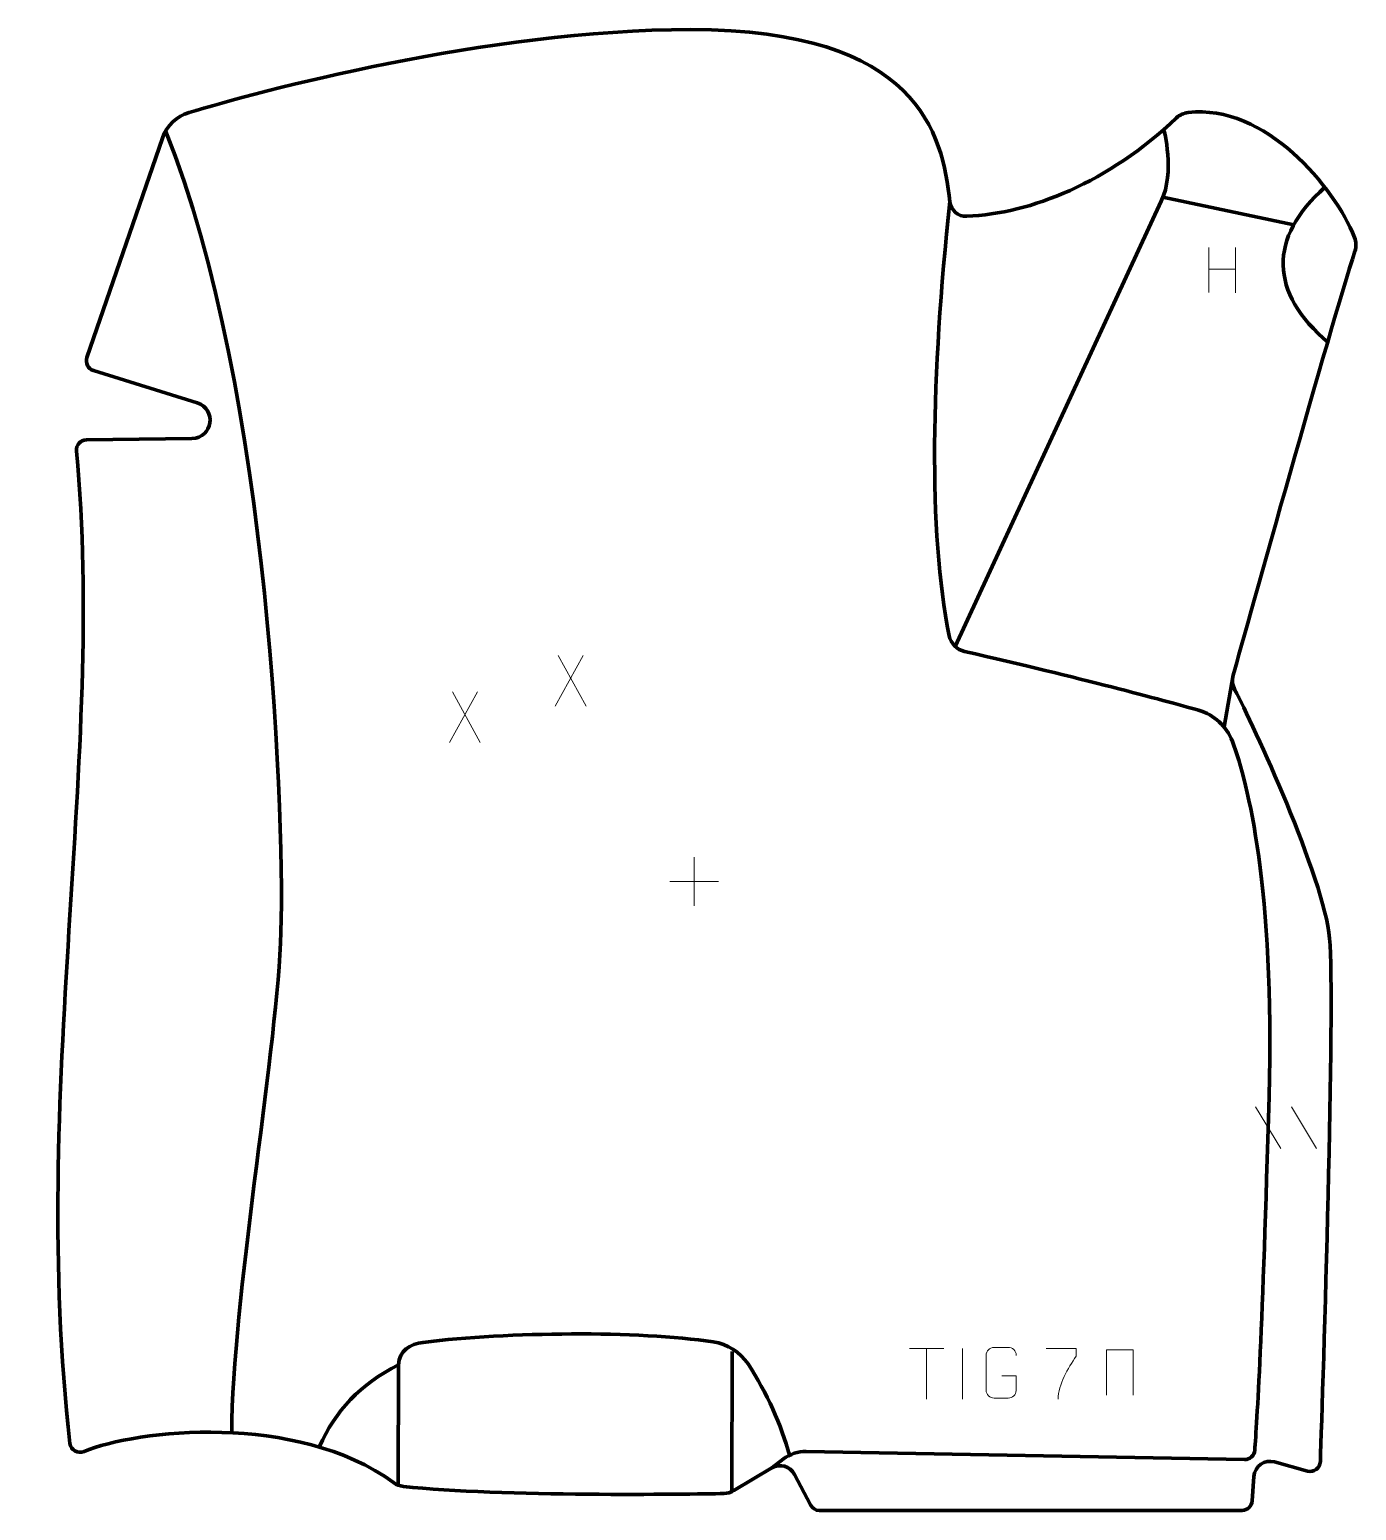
# Model space of a CAD drawing. Header units: millimetres. Extents: x -334 to 320, y -365 to 365.
import ezdxf

# ---------------------------------------------------------------- set-up
doc = ezdxf.new("R2010")
doc.units = ezdxf.units.MM
doc.header["$MEASUREMENT"] = 0
for name, color, linetype in [('layer 1', 7, 'Continuous'), ('layer 2', 7, 'Continuous'), ('layer 3', 7, 'Continuous')]:
    doc.layers.add(name, color=color, linetype=linetype)

msp = doc.modelspace()

# ---------------------------------------------------------------- linework, layer by layer
at = {"layer": 'layer 1', "color": 250, "lineweight": 9}
for points in [[(247.488, 257.5977), (247.488, 257.5977), (247.488, 235.405), (247.488, 235.405)], [(260.6037, 257.5977), (260.6037, 257.5977), (260.6037, 235.2474), (260.6037, 235.2474)], [(247.5055, 246.9553), (247.5055, 246.9553), (260.6037, 246.9553), (260.6037, 246.9553)], [(-60.9982, 56.4131), (-60.9982, 56.4131), (-74.7388, 31.5173), (-74.7388, 31.5173)], [(-73.2842, 56.4131), (-73.2842, 56.4131), (-59.5436, 31.4596), (-59.5436, 31.4596)], [(-113.1716, 38.5328), (-113.1716, 38.5328), (-126.9122, 13.637), (-126.9122, 13.637)], [(-125.4576, 38.5328), (-125.4576, 38.5328), (-111.717, 13.5793), (-111.717, 13.5793)], [(-6.3377, -43.0033), (-6.3377, -43.0033), (-6.3377, -66.9812), (-6.3377, -66.9812)], [(-18.3266, -54.9923), (-18.3266, -54.9923), (5.6513, -54.9923), (5.6513, -54.9923)], [(270.5387, -166.0943), (270.5387, -166.0943), (282.903, -186.6386), (282.903, -186.6386)], [(288.2686, -166.0943), (288.2686, -166.0943), (300.6329, -186.6386), (300.6329, -186.6386)], [(99.8493, -285.2586), (99.8493, -285.2586), (116.8365, -285.2586), (116.8365, -285.2586)], [(108.3431, -310.1886), (108.3431, -310.1886), (108.3431, -285.2351), (108.3431, -285.2351)], [(125.9818, -285.2248), (125.9818, -285.2248), (125.9818, -310.1989), (125.9818, -310.1989)]]:
    msp.add_open_spline(points, degree=3, dxfattribs=at)
for points, knots in [([(145.348, -298.6486), (145.348, -298.6486), (152.5161, -298.6486), (152.5161, -298.6486), (152.5161, -298.6486), (152.5161, -298.6486), (152.5161, -305.8167), (152.5161, -305.8167), (152.5161, -305.8167), (152.3764, -308.1401), (150.6992, -309.6197), (148.5514, -309.6305), (148.5514, -309.6305), (146.2196, -309.6301), (143.8876, -309.6301), (141.5561, -309.6305), (141.5561, -309.6305), (139.6312, -309.7359), (137.659, -307.8514), (137.6702, -305.8341), (137.6702, -305.8341), (137.6706, -300.064), (137.6706, -294.2943), (137.6702, -288.525), (137.6702, -288.525), (137.6744, -286.3869), (139.4212, -284.6677), (141.5735, -284.6811), (141.5735, -284.6811), (143.8992, -284.6811), (146.2253, -284.6811), (148.5514, -284.6811), (148.5514, -284.6811), (150.4981, -284.6457), (152.4895, -286.1372), (152.5161, -288.5749)], [0, 0, 0, 0, 0.1, 0.1, 0.1, 0.1, 0.2, 0.2, 0.2, 0.2, 0.3, 0.3, 0.3, 0.3, 0.4, 0.4, 0.4, 0.4, 0.5, 0.5, 0.5, 0.5, 0.6, 0.6, 0.6, 0.6, 0.7, 0.7, 0.7, 0.7, 0.8, 0.8, 0.8, 0.8, 1, 1, 1, 1]), ([(167.257, -285.2326), (167.257, -285.2326), (182.0731, -285.2326), (182.0731, -285.2326), (182.0731, -285.2326), (182.0728, -286.4822), (182.0728, -287.7318), (182.0731, -288.9816), (182.0731, -288.9816), (178.0787, -294.9787), (173.1635, -302.8123), (173.1635, -310.1911)], [0, 0, 0, 0, 0.25, 0.25, 0.25, 0.25, 0.5, 0.5, 0.5, 0.5, 1, 1, 1, 1]), ([(197.0337, -308.1815), (197.0337, -308.1815), (197.0337, -285.8312), (197.0337, -285.8312), (197.0337, -285.8312), (197.0337, -285.8312), (210.152, -285.8312), (210.152, -285.8312), (210.152, -285.8312), (210.152, -285.8312), (210.152, -308.1815), (210.152, -308.1815)], [0, 0, 0, 0, 0.25, 0.25, 0.25, 0.25, 0.5, 0.5, 0.5, 0.5, 1, 1, 1, 1])]:
    msp.add_open_spline(points, degree=3, knots=knots, dxfattribs=at)
at = {"layer": 'layer 2', "color": 12, "lineweight": 200}
msp.add_open_spline([(263.8974, -365.0001), (263.8974, -365.0001), (55.466, -365.0001), (55.466, -365.0001), (55.466, -365.0001), (53.6002, -365.0001), (51.8896, -363.9615), (51.0295, -362.3063), (51.0295, -362.3063), (51.0295, -362.3063), (43.1982, -347.243), (43.1982, -347.243), (43.1982, -347.243), (41.0741, -343.1565), (35.9458, -341.7034), (31.9929, -344.0677), (31.9929, -344.0677), (31.9929, -344.0677), (13.2632, -355.2716), (13.2632, -355.2716), (13.2632, -355.2716), (11.7671, -356.1666), (10.0653, -356.6552), (8.3219, -356.688), (8.3219, -356.688), (-8.5575, -357.0086), (-101.496, -358.4829), (-149.6459, -353.169), (-149.6459, -353.169), (-151.3879, -352.9764), (-153.0435, -352.3266), (-154.4599, -351.294), (-154.4599, -351.294), (-202.2497, -316.4628), (-281.6656, -325.2608), (-307.091, -335.9789), (-307.091, -335.9789), (-310.1669, -337.2757), (-313.6322, -335.2779), (-314.0139, -331.9628), (-314.0139, -331.9628), (-333.9261, -159.0189), (-296.5264, 6.2631), (-310.8128, 157.2449), (-310.8128, 157.2449), (-311.0876, 160.1487), (-308.8238, 162.6668), (-305.9071, 162.7077), (-305.9071, 162.7077), (-305.9071, 162.7077), (-253.8678, 163.4351), (-253.8678, 163.4351), (-253.8678, 163.4351), (-243.6294, 163.5784), (-241.5406, 177.9784), (-251.3161, 181.0239), (-251.3161, 181.0239), (-251.3161, 181.0239), (-302.4449, 196.9526), (-302.4449, 196.9526), (-302.4449, 196.9526), (-305.1363, 197.7911), (-306.6027, 200.6871), (-305.6852, 203.3523), (-305.6852, 203.3523), (-305.6852, 203.3523), (-268.4474, 311.5341), (-268.4474, 311.5341), (-268.4474, 311.5341), (-266.3434, 317.6467), (-261.4172, 322.3654), (-255.2175, 324.1999), (-255.2175, 324.1999), (-221.7294, 334.1083), (-109.2084, 365), (-7.98, 365), (-7.98, 365), (104.2478, 365), (116.1509, 313.5618), (119.8314, 280.1012), (119.8314, 280.1012), (120.2911, 275.9226), (123.9063, 272.8245), (128.1076, 272.9882), (128.1076, 272.9882), (159.6336, 274.2144), (198.0461, 289.6682), (231.4873, 321.4302), (231.4873, 321.4302), (233.0699, 322.933), (235.103, 323.8668), (237.2704, 324.1208), (237.2704, 324.1208), (275.3831, 328.5866), (309.4562, 287.2383), (319.2845, 262.5745), (319.2845, 262.5745), (320.1432, 260.4187), (320.2272, 258.036), (319.5174, 255.8266), (319.5174, 255.8266), (307.1236, 217.2468), (266.649, 72.4527), (259.4979, 46.8244), (259.4979, 46.8244), (258.8047, 44.3398), (259.0985, 41.688), (260.3181, 39.4151), (260.3181, 39.4151), (268.965, 23.2966), (304.2245, -52.9566), (307.0188, -82.9946), (307.0188, -82.9946), (309.8911, -113.8676), (303.7041, -303.7145), (302.4528, -340.9424), (302.4528, -340.9424), (302.3442, -344.1721), (299.2461, -346.4504), (296.13, -345.5935), (296.13, -345.5935), (296.13, -345.5935), (279.8052, -341.1051), (279.8052, -341.1051), (279.8052, -341.1051), (274.927, -339.7638), (270.0438, -343.2302), (269.702, -348.2774), (269.702, -348.2774), (269.702, -348.2774), (268.886, -360.3385), (268.886, -360.3385), (268.886, -360.3385), (268.7082, -362.9625), (266.5277, -365.0001), (263.8974, -365.0001)], degree=3, knots=[0, 0, 0, 0, 0.02857143, 0.02857143, 0.02857143, 0.02857143, 0.05714286, 0.05714286, 0.05714286, 0.05714286, 0.08571429, 0.08571429, 0.08571429, 0.08571429, 0.11428571, 0.11428571, 0.11428571, 0.11428571, 0.14285714, 0.14285714, 0.14285714, 0.14285714, 0.17142857, 0.17142857, 0.17142857, 0.17142857, 0.2, 0.2, 0.2, 0.2, 0.22857143, 0.22857143, 0.22857143, 0.22857143, 0.25714286, 0.25714286, 0.25714286, 0.25714286, 0.28571429, 0.28571429, 0.28571429, 0.28571429, 0.31428571, 0.31428571, 0.31428571, 0.31428571, 0.34285714, 0.34285714, 0.34285714, 0.34285714, 0.37142857, 0.37142857, 0.37142857, 0.37142857, 0.4, 0.4, 0.4, 0.4, 0.42857143, 0.42857143, 0.42857143, 0.42857143, 0.45714286, 0.45714286, 0.45714286, 0.45714286, 0.48571429, 0.48571429, 0.48571429, 0.48571429, 0.51428571, 0.51428571, 0.51428571, 0.51428571, 0.54285714, 0.54285714, 0.54285714, 0.54285714, 0.57142857, 0.57142857, 0.57142857, 0.57142857, 0.6, 0.6, 0.6, 0.6, 0.62857143, 0.62857143, 0.62857143, 0.62857143, 0.65714286, 0.65714286, 0.65714286, 0.65714286, 0.68571429, 0.68571429, 0.68571429, 0.68571429, 0.71428571, 0.71428571, 0.71428571, 0.71428571, 0.74285714, 0.74285714, 0.74285714, 0.74285714, 0.77142857, 0.77142857, 0.77142857, 0.77142857, 0.8, 0.8, 0.8, 0.8, 0.82857143, 0.82857143, 0.82857143, 0.82857143, 0.85714286, 0.85714286, 0.85714286, 0.85714286, 0.88571429, 0.88571429, 0.88571429, 0.88571429, 0.91428571, 0.91428571, 0.91428571, 0.91428571, 0.94285714, 0.94285714, 0.94285714, 0.94285714, 1, 1, 1, 1], dxfattribs=at)
at = {"layer": 'layer 3', "color": 142, "lineweight": 200}
for points, knots in [([(-234.3022, -326.7478), (-233.8419, -261.0582), (-213.023, -144.734), (-210.2132, -85.3135), (-210.2132, -85.3135), (-207.6538, -31.1907), (-215.1665, 187.0778), (-266.8492, 315.0353)], [0, 0, 0, 0, 0.33333333, 0.33333333, 0.33333333, 0.33333333, 1, 1, 1, 1]), ([(122.4008, 60.9177), (122.4008, 60.9177), (223.9852, 280.507), (223.9852, 280.507), (223.9852, 280.507), (230.9184, 294.4897), (225.288, 315.7767), (225.288, 315.7767)], [0, 0, 0, 0, 0.33333333, 0.33333333, 0.33333333, 0.33333333, 1, 1, 1, 1]), ([(119.8314, 280.1012), (110.5819, 194.8863), (109.0671, 117.7006), (119.461, 66.1951), (119.461, 66.1951), (120.2378, 62.3466), (123.2152, 59.318), (127.0436, 58.4463), (127.0436, 58.4463), (184.5968, 45.3434), (224.3168, 34.565), (242.4566, 29.4328), (242.4566, 29.4328), (250.1193, 27.2646), (256.3045, 21.5824), (259.0668, 14.1145), (259.0668, 14.1145), (266.8431, -6.9111), (279.9163, -58.1782), (277.1445, -161.0189), (277.1445, -161.0189), (274.0055, -277.4694), (271.1343, -322.0735), (270.1038, -335.3252), (270.1038, -335.3252), (269.8988, -337.9629), (267.6732, -339.9812), (265.0273, -339.9329), (265.0273, -339.9329), (265.0273, -339.9329), (49.0137, -335.9722), (49.0137, -335.9722), (49.0137, -335.9722), (44.9501, -335.8974), (40.981, -337.1995), (37.7524, -339.6669), (37.7524, -339.6669), (37.7524, -339.6669), (31.9929, -344.0678), (31.9929, -344.0678)], [0, 0, 0, 0, 0.09090909, 0.09090909, 0.09090909, 0.09090909, 0.18181818, 0.18181818, 0.18181818, 0.18181818, 0.27272727, 0.27272727, 0.27272727, 0.27272727, 0.36363636, 0.36363636, 0.36363636, 0.36363636, 0.45454545, 0.45454545, 0.45454545, 0.45454545, 0.54545455, 0.54545455, 0.54545455, 0.54545455, 0.63636364, 0.63636364, 0.63636364, 0.63636364, 0.72727273, 0.72727273, 0.72727273, 0.72727273, 0.81818182, 0.81818182, 0.81818182, 0.81818182, 1, 1, 1, 1]), ([(40.8051, -337.7869), (36.5936, -323.2052), (29.6093, -306.7721), (20.2769, -292.818), (20.2769, -292.818), (16.342, -286.9348), (10.1155, -282.9894), (3.1143, -281.9427), (3.1143, -281.9427), (-34.2109, -276.3628), (-98.0461, -276.9533), (-139.9434, -282.1857), (-139.9434, -282.1857), (-146.1293, -282.958), (-151.8182, -286.0832), (-152.0285, -293.1793), (-152.0285, -293.1793), (-171.0023, -302.9808), (-183.1911, -315.792), (-191.1014, -333.7688)], [0, 0, 0, 0, 0.16666667, 0.16666667, 0.16666667, 0.16666667, 0.33333333, 0.33333333, 0.33333333, 0.33333333, 0.5, 0.5, 0.5, 0.5, 0.66666667, 0.66666667, 0.66666667, 0.66666667, 1, 1, 1, 1])]:
    msp.add_open_spline(points, degree=3, knots=knots, dxfattribs=at)
for points in [[(304.6873, 287.2668), (276.6549, 262.2591), (277.2737, 235.5467), (306.4643, 210.539)], [(289.3418, 268.8023), (289.3418, 268.8023), (224.8583, 282.4671), (224.8583, 282.4671)], [(259.498, 46.8244), (259.498, 46.8244), (254.9926, 21.2216), (254.9926, 21.2216)], [(12.4643, -286.7263), (12.4643, -286.7263), (12.2805, -356.0368), (12.2805, -356.0368)], [(-152.0284, -293.1792), (-152.0284, -293.1792), (-152.1751, -352.5464), (-152.1751, -352.5464)]]:
    msp.add_open_spline(points, degree=3, dxfattribs=at)

doc.saveas('drawing.dxf')
